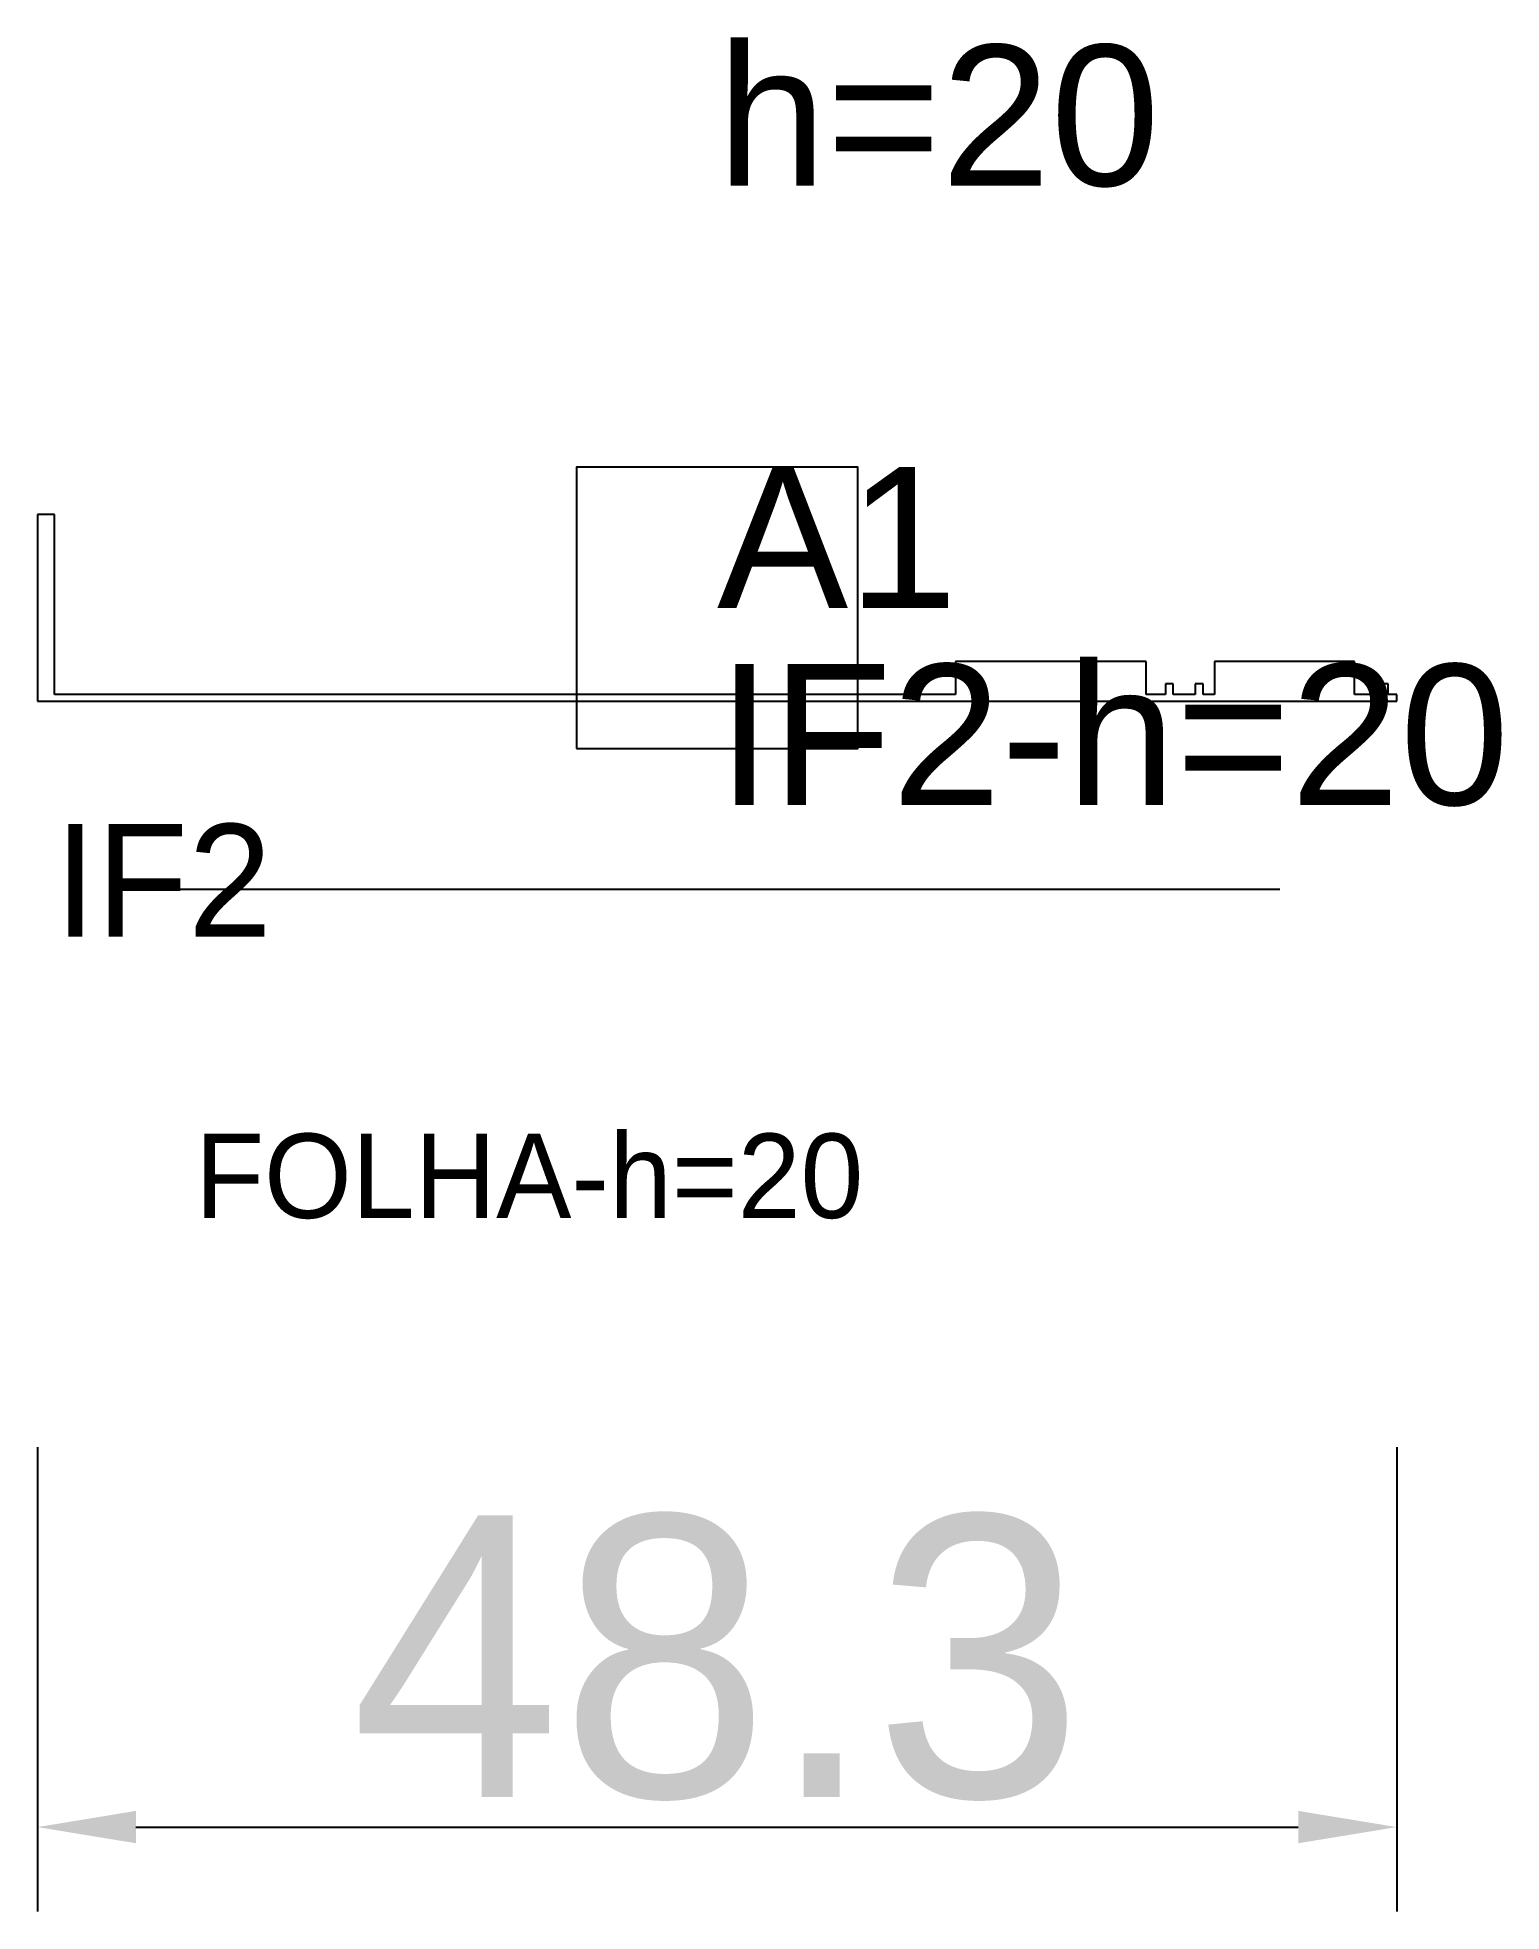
# Model space of a CAD drawing. Header units: metres. Extents: x 222.2 to 274.2, y 151.9 to 218.4.
import ezdxf

# ---------------------------------------------------------------- set-up
doc = ezdxf.new("R2010")
doc.units = ezdxf.units.M
for name, color, linetype in [('3', 3, 'CONTINUOUS'), ('AUX00', 7, 'CONTINUOUS'), ('COTA', 241, 'CONTINUOUS'), ('FOLHA', 255, 'CONTINUOUS'), ('Hachura', 251, 'CONTINUOUS'), ('NOMENCLATURA', 7, 'CONTINUOUS'), ('Nível', 160, 'CONTINUOUS'), ('Painéis', 200, 'CONTINUOUS'), ('Pilares', 5, 'CONTINUOUS'), ('SARR_2.2x7', 40, 'CONTINUOUS')]:
    doc.layers.add(name, color=color, linetype=linetype)
doc.styles.add('ARIAL', font='Arial.ttf')
doc.styles.add('STR_STANDARD', font='arial.ttf')
doc.dimstyles.new('EZ DXF', dxfattribs={"dimtxt": 10, "dimasz": 3.5, "dimexe": 3, "dimexo": 1.5, "dimgap": 1, "dimtad": 1, "dimdec": 1, "dimdsep": 46, "dimcen": 2.5, "dimazin": 3, "dimtfac": 1, "dimtmove": 0, "dimatfit": 3})

msp = doc.modelspace()

# ---------------------------------------------------------------- hatches: boundary and pattern name
at = {"layer": 'Hachura'}
h = msp.add_hatch(dxfattribs=at)
h.set_pattern_fill('ANSI31', scale=50)
h.paths.add_polyline_path([(222.8, 201.5), (222.2, 201.5), (222.2, 194.86), (270.5, 194.86), (270.5, 195.1), (270.2, 195.1), (270.2, 195.48), (269.72, 195.48), (269.72, 195.1), (269, 195.1), (269, 196.28), (264.02, 196.28), (264.02, 195.1), (263.62, 195.1), (263.62, 195.48), (263.34, 195.48), (263.34, 195.1), (262.56, 195.1), (262.56, 195.48), (262.28, 195.48), (262.28, 195.1), (261.6, 195.1), (261.6, 196.28), (254.82, 196.28), (254.82, 195.1), (222.8, 195.1)])
h = msp.add_hatch(dxfattribs=at)
h.set_pattern_fill('ANSI31', scale=50)
h.paths.add_polyline_path([(222.8, 201.5), (222.2, 201.5), (222.2, 194.86), (270.5, 194.86), (270.5, 195.1), (270.2, 195.1), (270.2, 195.48), (269.72, 195.48), (269.72, 195.1), (269, 195.1), (269, 196.28), (264.02, 196.28), (264.02, 195.1), (263.62, 195.1), (263.62, 195.48), (263.34, 195.48), (263.34, 195.1), (262.56, 195.1), (262.56, 195.48), (262.28, 195.48), (262.28, 195.1), (261.6, 195.1), (261.6, 196.28), (254.82, 196.28), (254.82, 195.1), (222.8, 195.1)])

# ---------------------------------------------------------------- linework, layer by layer
at = {"layer": 'Painéis', "color": 200}
for p, q in [((222.8, 201.5), (222.2, 201.5)), ((222.2, 201.5), (222.2, 194.86)), ((222.8, 201.5), (222.2, 201.5)), ((222.2, 201.5), (222.2, 194.86)), ((222.8, 195.1), (222.8, 201.5)), ((222.8, 195.1), (222.8, 201.5)), ((261.6, 196.28), (254.82, 196.28)), ((254.82, 196.28), (254.82, 195.1)), ((261.6, 196.28), (254.82, 196.28)), ((254.82, 196.28), (254.82, 195.1)), ((261.6, 195.1), (261.6, 196.28)), ((261.6, 195.1), (261.6, 196.28)), ((269, 196.28), (264.02, 196.28)), ((264.02, 196.28), (264.02, 195.1)), ((269, 196.28), (264.02, 196.28)), ((264.02, 196.28), (264.02, 195.1)), ((269, 195.1), (269, 196.28)), ((269, 195.1), (269, 196.28)), ((254.82, 195.1), (222.8, 195.1)), ((254.82, 195.1), (222.8, 195.1)), ((262.28, 195.1), (261.6, 195.1)), ((262.28, 195.1), (261.6, 195.1)), ((262.56, 195.48), (262.28, 195.48)), ((262.28, 195.48), (262.28, 195.1)), ((262.56, 195.48), (262.28, 195.48)), ((262.28, 195.48), (262.28, 195.1)), ((262.56, 195.1), (262.56, 195.48)), ((262.56, 195.1), (262.56, 195.48)), ((263.34, 195.1), (262.56, 195.1)), ((263.34, 195.1), (262.56, 195.1)), ((263.62, 195.48), (263.34, 195.48)), ((263.34, 195.48), (263.34, 195.1)), ((263.62, 195.48), (263.34, 195.48)), ((263.34, 195.48), (263.34, 195.1)), ((263.62, 195.1), (263.62, 195.48)), ((263.62, 195.1), (263.62, 195.48)), ((264.02, 195.1), (263.62, 195.1)), ((264.02, 195.1), (263.62, 195.1)), ((269.72, 195.1), (269, 195.1)), ((269.72, 195.1), (269, 195.1)), ((270.2, 195.48), (269.72, 195.48)), ((269.72, 195.48), (269.72, 195.1)), ((270.2, 195.48), (269.72, 195.48)), ((269.72, 195.48), (269.72, 195.1)), ((270.2, 195.1), (270.2, 195.48)), ((270.2, 195.1), (270.2, 195.48)), ((270.5, 195.1), (270.2, 195.1)), ((270.5, 195.1), (270.2, 195.1)), ((270.5, 194.86), (270.5, 195.1)), ((270.5, 194.86), (270.5, 195.1)), ((222.2, 194.86), (270.5, 194.86)), ((222.2, 194.86), (270.5, 194.86))]:
    msp.add_line(p, q, dxfattribs=at)
at = {"layer": 'Pilares'}
msp.add_lwpolyline([(241.35, 193.18), (251.35, 193.18), (251.35, 203.18), (241.35, 203.18)], close=True, dxfattribs=at)
msp.add_lwpolyline([(241.35, 193.18), (251.35, 193.18), (251.35, 203.18), (241.35, 203.18)], close=True, dxfattribs=at)
at = {"layer": 'SARR_2.2x7'}
msp.add_line((226.35, 188.18), (266.35, 188.18), dxfattribs=at)
msp.add_line((226.35, 188.18), (266.35, 188.18), dxfattribs=at)

# ---------------------------------------------------------------- texts
at = {"layer": '3', "style": 'STR_STANDARD'}
msp.add_text('A1', height=5, dxfattribs=at).set_placement((246.35, 198.18))
msp.add_text('A1', height=5, dxfattribs=at).set_placement((246.35, 198.18))
at = {"layer": 'AUX00', "style": 'STR_STANDARD'}
msp.add_text('IF2-h=20', height=5, dxfattribs=at).set_placement((246.35, 191.18))
msp.add_text('IF2-h=20', height=5, dxfattribs=at).set_placement((246.35, 191.18))
at = {"layer": 'FOLHA'}
msp.add_text('FOLHA-h=20', height=3, dxfattribs=at).set_placement((227.8, 176.5))
msp.add_text('FOLHA-h=20', height=3, dxfattribs=at).set_placement((227.8, 176.5))
at = {"layer": 'NOMENCLATURA', "insert": (246.35, 218.18), "char_height": 5, "attachment_point": 1, "style": 'ARIAL'}
msp.add_mtext('h=20', dxfattribs=at)
msp.add_mtext('h=20', dxfattribs=at)
at = {"layer": 'Nível'}
msp.add_text('IF2', height=4, dxfattribs=at).set_placement((222.8, 186.5))
msp.add_text('IF2', height=4, dxfattribs=at).set_placement((222.8, 186.5))

# ---------------------------------------------------------------- dimensions: what is measured, and where the dimension line sits
at = {"layer": 'COTA'}
msp.add_linear_dim(base=(222.2, 154.86), p1=(222.2, 169.86), p2=(270.5, 169.86), dimstyle='EZ DXF', dxfattribs=at).render()
msp.add_linear_dim(base=(222.2, 154.86), p1=(222.2, 169.86), p2=(270.5, 169.86), dimstyle='EZ DXF', dxfattribs=at).render()

doc.saveas('drawing.dxf')
